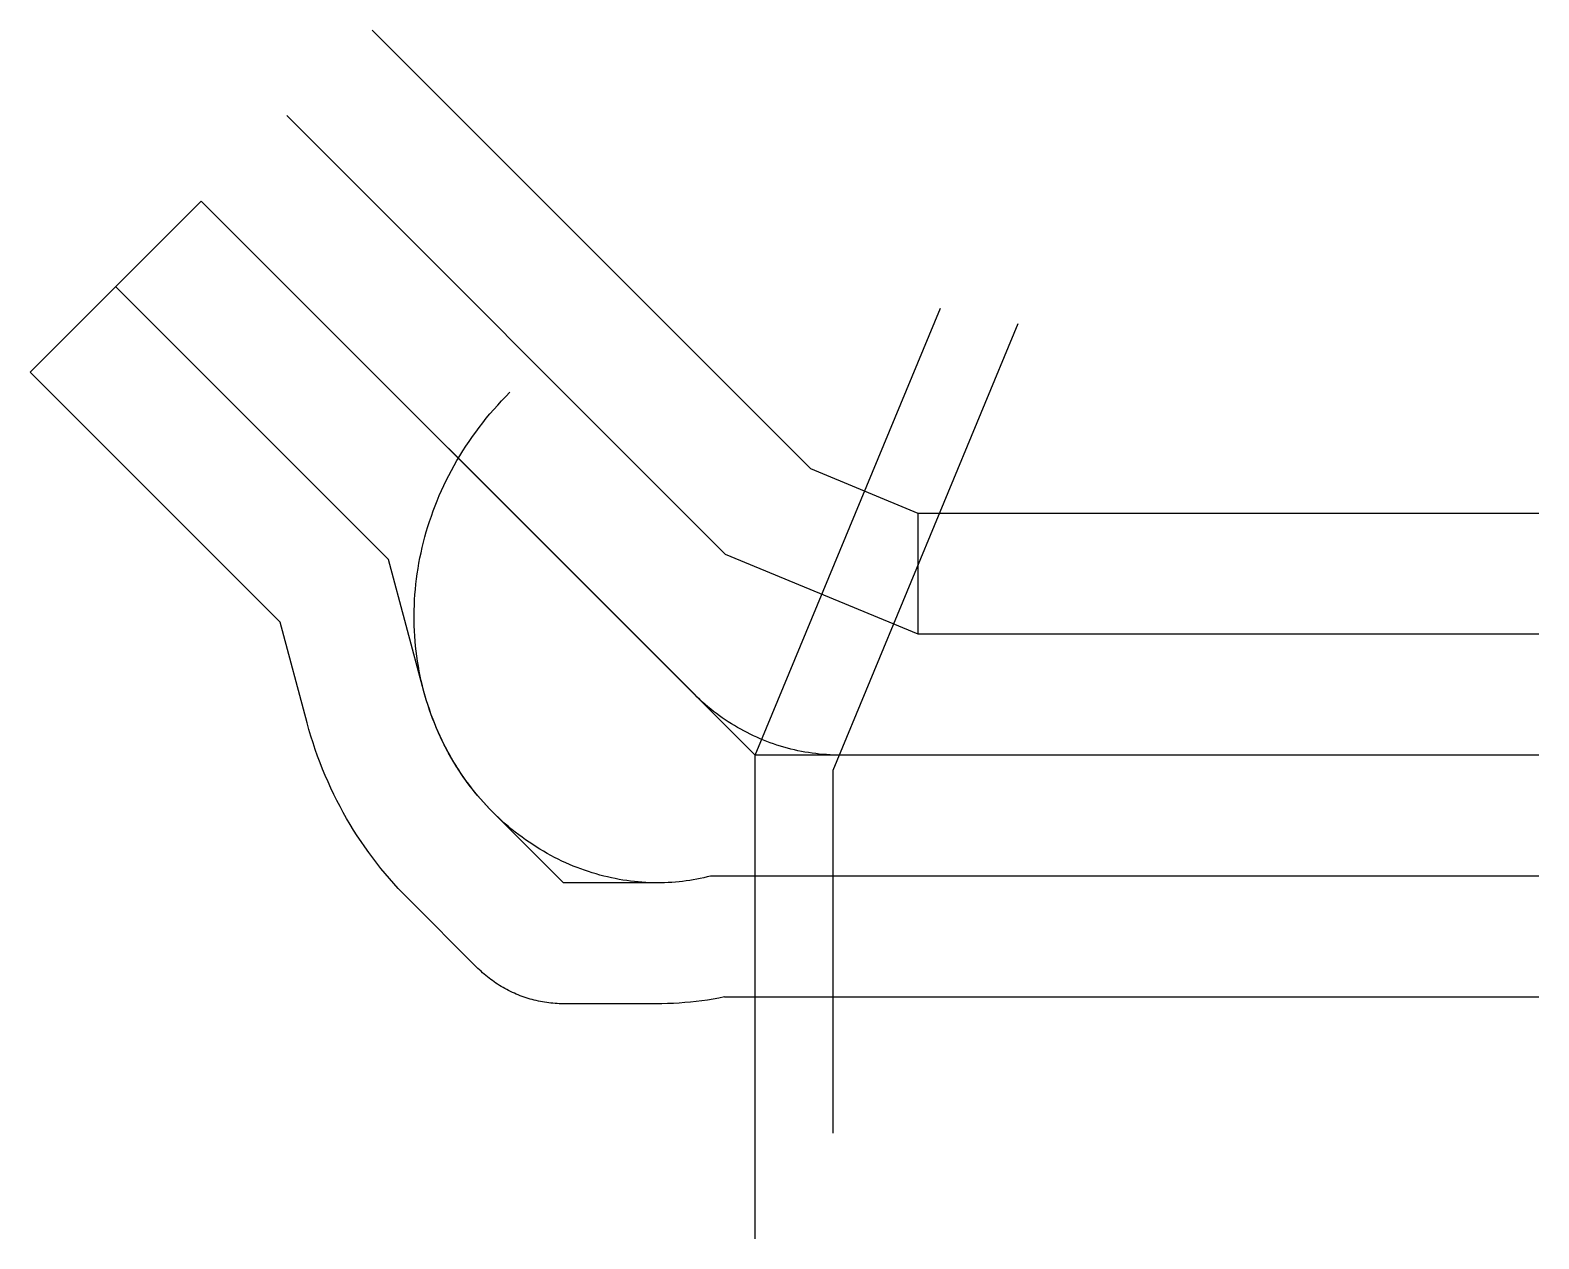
# Model space of a CAD drawing. Header units: metres. Extents: x -13881 to 15000, y -9260 to 13881.
import ezdxf

# ---------------------------------------------------------------- set-up
doc = ezdxf.new("R2010")
doc.units = ezdxf.units.M

msp = doc.modelspace()

# ---------------------------------------------------------------- linework, layer by layer
at = {"color": 1}
for p, q in [((-7333, 13881), (1067, 5481)), ((-8970, 12244), (-570, 3844)), ((-13881, 7333), (-10607, 10607)), ((0, 0), (-10607, 10607)), ((-7020, 3746), (-12244, 8970)), ((-9095, 2548), (-13881, 7333)), ((3121, 4630), (1067, 5481)), ((15000, 4630), (3121, 4630)), ((3121, 2315), (3121, 4630)), ((3121, 2315), (-570, 3844)), ((-6343, 1218), (-7020, 3746)), ((-8579, 619), (-9095, 2548)), ((15000, 2315), (3121, 2315)), ((15000, 0), (0, 0)), ((-3671, -2445), (-5021, -1094)), ((-1866, -2445), (-3671, -2445)), ((15000, -2315), (-856, -2315)), ((-6658, -2731), (-5308, -4082)), ((-1866, -4760), (-3671, -4760)), ((-591, -4630), (15000, -4630))]:
    msp.add_line(p, q, dxfattribs=at)
for points in [[(15000, 0), (1639, 0), (1570, 1), (1501, 2), (1432, 5), (1363, 10), (1294, 15), (1226, 22), (1157, 30), (1089, 39), (1020, 49), (952, 60), (884, 73), (817, 86), (749, 101), (682, 118), (615, 135), (548, 153), (482, 173), (416, 194), (351, 216), (286, 239), (221, 263), (157, 288), (93, 315), (30, 342), (-33, 371), (-96, 401), (-157, 431), (-219, 463), (-279, 496), (-340, 530), (-399, 565), (-458, 601), (-516, 639), (-574, 677), (-631, 716), (-687, 756), (-743, 797), (-797, 839), (-851, 882), (-905, 926), (-957, 971), (-1009, 1017), (-1060, 1063), (-1110, 1111), (-1159, 1159), (-1159, 1159), (-10607, 10607)], [(0, -9260), (0, 0), (3544, 8555)], [(5026, 8260), (1482, -295), (1482, -7240)], [(-856, -2315), (-921, -2332), (-986, -2347), (-1052, -2361), (-1119, -2375), (-1186, -2387), (-1253, -2398), (-1321, -2408), (-1390, -2417), (-1459, -2424), (-1528, -2431), (-1598, -2436), (-1668, -2440), (-1739, -2443), (-1810, -2444), (-1881, -2445), (-1953, -2444), (-2025, -2442), (-2097, -2438), (-2169, -2433), (-2242, -2427), (-2314, -2420), (-2387, -2412), (-2460, -2402), (-2533, -2390), (-2607, -2378), (-2680, -2364), (-2753, -2349), (-2827, -2332), (-2900, -2314), (-2974, -2295), (-3047, -2274), (-3120, -2252), (-3193, -2229), (-3266, -2204), (-3339, -2178), (-3412, -2151), (-3484, -2122), (-3557, -2092), (-3629, -2060), (-3700, -2027), (-3772, -1993), (-3843, -1957), (-3913, -1920), (-3984, -1881), (-4054, -1841), (-4123, -1800), (-4192, -1757), (-4261, -1713), (-4329, -1668), (-4396, -1621), (-4463, -1573), (-4529, -1524), (-4595, -1473), (-4660, -1421), (-4724, -1368), (-4788, -1313), (-4850, -1257), (-4912, -1200), (-4974, -1141), (-5034, -1081), (-5094, -1020), (-5153, -958), (-5210, -894), (-5267, -829), (-5323, -763), (-5378, -696), (-5433, -627), (-5486, -558), (-5538, -487), (-5589, -415), (-5638, -342), (-5687, -267), (-5735, -192), (-5781, -116), (-5826, -38), (-5870, 40), (-5913, 120), (-5955, 200), (-5995, 282), (-6034, 364), (-6072, 448), (-6108, 532), (-6143, 618), (-6176, 704), (-6209, 791), (-6239, 879), (-6269, 967), (-6297, 1057), (-6323, 1147), (-6348, 1238), (-6371, 1330), (-6393, 1422), (-6413, 1515), (-6432, 1609), (-6449, 1703), (-6465, 1798), (-6478, 1894), (-6491, 1990), (-6501, 2086), (-6510, 2183), (-6518, 2281), (-6523, 2378), (-6527, 2477), (-6529, 2575), (-6530, 2674), (-6529, 2774), (-6526, 2873), (-6521, 2973), (-6514, 3073), (-6506, 3173), (-6496, 3273), (-6484, 3374), (-6471, 3474), (-6455, 3575), (-6438, 3675), (-6419, 3776), (-6398, 3876), (-6376, 3977), (-6351, 4077), (-6325, 4177), (-6297, 4277), (-6267, 4377), (-6235, 4476), (-6201, 4576), (-6166, 4675), (-6129, 4773), (-6089, 4871), (-6048, 4969), (-6006, 5067), (-5961, 5163), (-5915, 5260), (-5867, 5356), (-5816, 5451), (-5765, 5545), (-5711, 5639), (-5656, 5733), (-5598, 5825), (-5539, 5917), (-5479, 6008), (-5416, 6098), (-5352, 6187), (-5286, 6276), (-5218, 6363), (-5149, 6450), (-5078, 6536), (-5005, 6620), (-4931, 6704), (-4855, 6786), (-4777, 6867), (-4698, 6947), (-4698, 6947)], [(-5021, -1094), (-5081, -1033), (-5140, -971), (-5198, -908), (-5255, -843), (-5311, -777), (-5367, -710), (-5421, -642), (-5474, -573), (-5527, -502), (-5578, -430), (-5628, -357), (-5677, -283), (-5725, -208), (-5771, -132), (-5817, -55), (-5861, 23), (-5904, 103), (-5946, 183), (-5986, 264), (-6026, 347), (-6064, 430), (-6100, 514), (-6136, 599), (-6169, 685), (-6202, 772), (-6233, 860), (-6263, 948), (-6291, 1038), (-6317, 1128), (-6343, 1218)], [(-6658, -2731), (-6746, -2641), (-6833, -2550), (-6918, -2457), (-7002, -2362), (-7085, -2265), (-7166, -2167), (-7245, -2067), (-7323, -1966), (-7399, -1863), (-7474, -1758), (-7547, -1652), (-7618, -1544), (-7688, -1435), (-7756, -1325), (-7822, -1212), (-7886, -1099), (-7948, -984), (-8009, -868), (-8067, -750), (-8124, -632), (-8179, -512), (-8231, -390), (-8282, -268), (-8331, -144), (-8377, -20), (-8422, 106), (-8464, 233), (-8505, 361), (-8543, 490), (-8579, 619)], [(-856, -2315), (-921, -2332), (-986, -2347), (-1052, -2361), (-1119, -2375), (-1186, -2387), (-1253, -2398), (-1321, -2408), (-1390, -2417), (-1459, -2424), (-1528, -2431), (-1598, -2436), (-1668, -2440), (-1739, -2443), (-1810, -2444), (-1866, -2445)], [(-3671, -4760), (-3711, -4759), (-3752, -4758), (-3792, -4756), (-3832, -4754), (-3873, -4751), (-3913, -4747), (-3953, -4742), (-3993, -4737), (-4033, -4731), (-4073, -4724), (-4113, -4717), (-4152, -4709), (-4192, -4700), (-4231, -4691), (-4270, -4681), (-4309, -4670), (-4348, -4658), (-4386, -4646), (-4424, -4633), (-4463, -4620), (-4500, -4606), (-4538, -4591), (-4575, -4576), (-4612, -4559), (-4649, -4543), (-4686, -4525), (-4722, -4507), (-4758, -4489), (-4793, -4469), (-4828, -4449), (-4863, -4429), (-4898, -4408), (-4932, -4386), (-4965, -4364), (-4999, -4341), (-5032, -4317), (-5064, -4293), (-5096, -4269), (-5128, -4244), (-5159, -4218), (-5190, -4192), (-5220, -4165), (-5250, -4138), (-5279, -4110), (-5308, -4082)], [(-591, -4630), (-697, -4651), (-804, -4670), (-912, -4688), (-1020, -4703), (-1129, -4717), (-1238, -4729), (-1348, -4738), (-1458, -4747), (-1568, -4753), (-1679, -4757), (-1791, -4759), (-1866, -4760)]]:
    msp.add_lwpolyline(points, dxfattribs=at)

doc.saveas('drawing.dxf')
